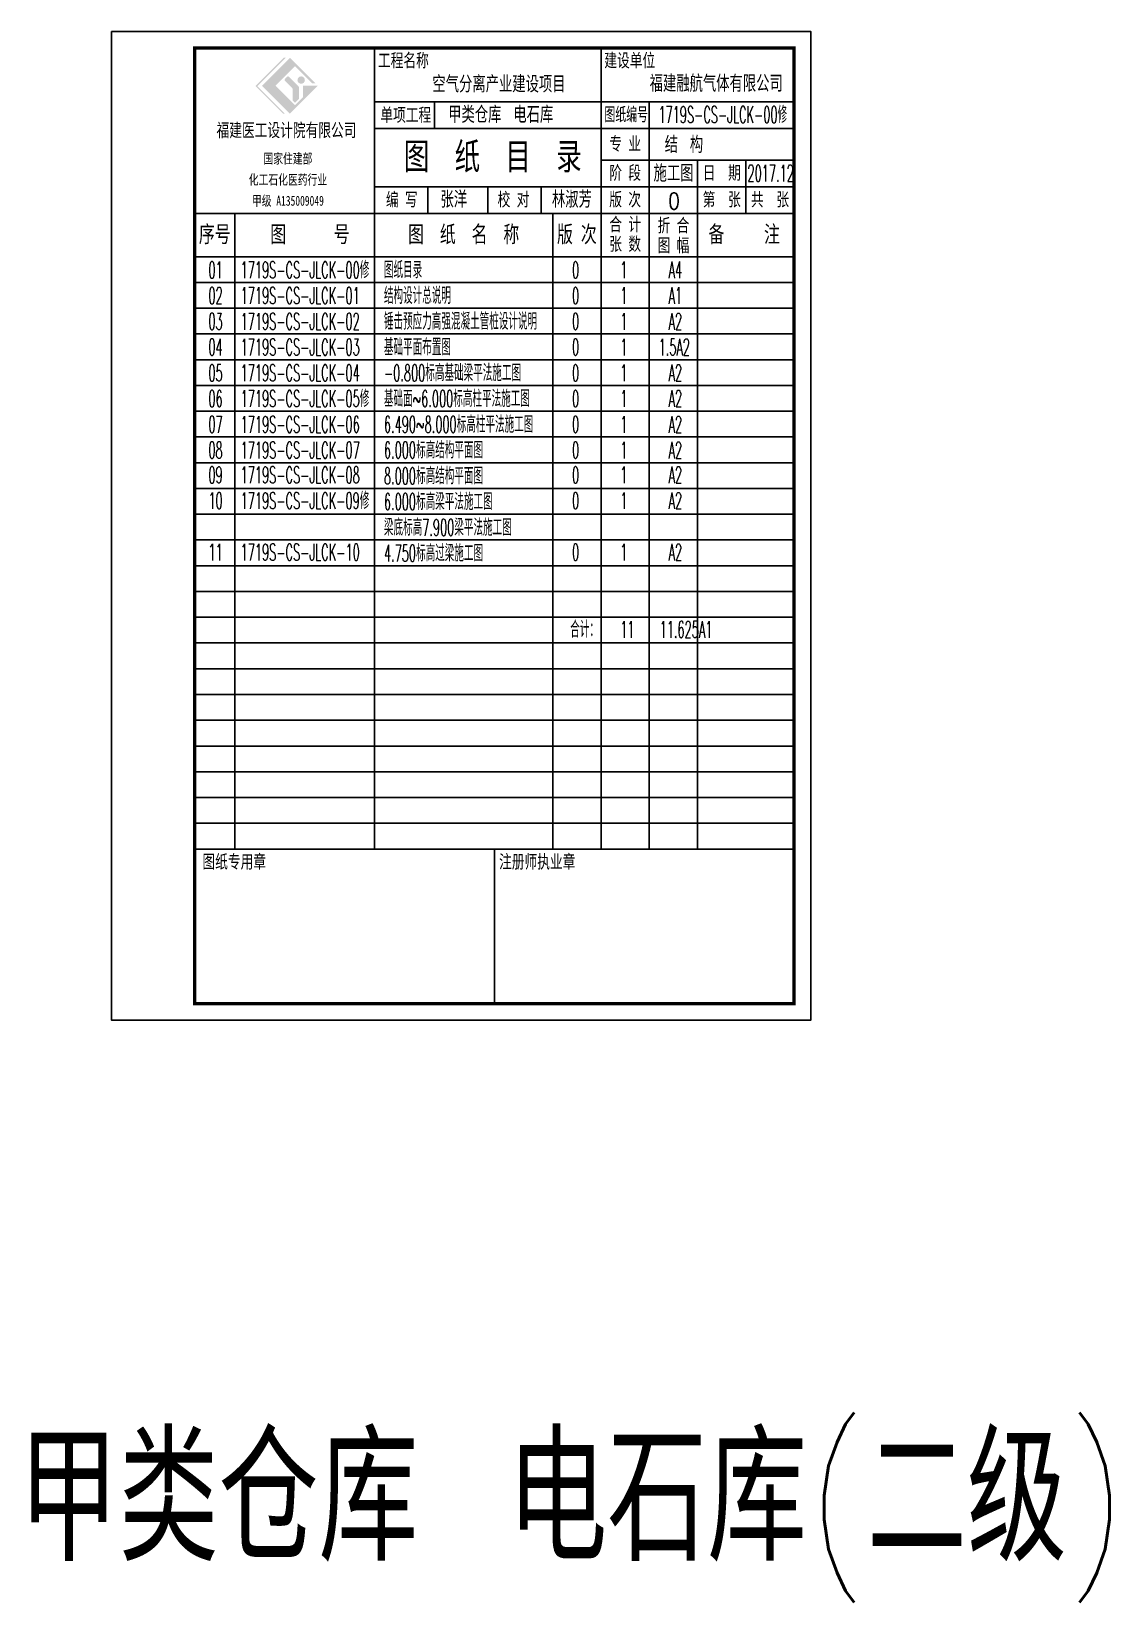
# Model space of a CAD drawing. Extents: x -21254 to 860439, y -324318 to 454338.
# Drawn here: x 739037 to 771419, y 189763 to 236957 of the extents above; entities that cross this region are included whole.
import ezdxf

# ---------------------------------------------------------------- set-up
doc = ezdxf.new("R2010")
doc.units = 0
doc.header["$LTSCALE"] = 1000
doc.header["$MEASUREMENT"] = 0
doc.layers.add('DIMENSION', color=3, linetype='CONTINUOUS')
doc.layers.add('FRAME', color=3, linetype='CONTINUOUS', lineweight=5)
doc.layers.add('PUB_TEXT', color=7, linetype='CONTINUOUS', lineweight=5)
doc.styles.add('_HZTXT', font='TXT', dxfattribs={"width": 0.8, "bigfont": 'HZTXT'})
doc.styles.add('FRAME', font='simhei.ttf', dxfattribs={"width": 0.7})

# ---------------------------------------------------------------- blocks, each defined once
blk = doc.blocks.new('图纸目录')
at = {"layer": 'DIMENSION'}
h = blk.add_hatch(color=7, dxfattribs=at)
h.paths.add_polyline_path([(-16075, 28069), (-15491, 28653), (-14981, 28143), (-14876, 28143), (-15642, 28908), (-16481, 28069), (-15642, 27230), (-14803, 28069), (-15252, 28069), (-15252, 27724), (-15491, 27485)], flags=0)
edge = h.paths.add_edge_path(flags=0)
edge.add_arc((-15597, 27960), 40, 0, 45, ccw=False)
edge.add_line((-15557, 27960), (-15557, 27623))
edge.add_line((-15557, 27623), (-15489, 27555))
edge.add_line((-15489, 27555), (-15374, 27670))
edge.add_line((-15374, 27670), (-15374, 28024))
edge.add_arc((-15414, 28024), 40, 360, 405)
edge.add_line((-15386, 28052), (-15671, 28337))
edge.add_arc((-15700, 28309), 40, 45, 135)
edge.add_line((-15728, 28337), (-15794, 28271))
edge.add_arc((-15766, 28243), 40, 135, 225)
edge.add_line((-15794, 28214), (-15568, 27988))
edge = h.paths.add_edge_path(flags=0)
edge.add_arc((-15306, 28239), 111, 0, 180)
edge.add_arc((-15306, 28239), 111, 180, 360)
h.paths.add_polyline_path([(-15850, 27230), (-15793, 27230), (-16622, 28058), (-15772, 28908), (-15828, 28908), (-16678, 28058)], flags=0)
at = {"layer": 'DIMENSION', "color": 7}
for p, q in [((-11300, 26783), (-11300, 27583)), ((-4850, 27583), (-4850, 24233)), ((-6300, 25833), (-500, 25833)), ((-3400, 25833), (-3400, 24233)), ((-1950, 25833), (-1950, 24233)), ((-11500, 25033), (-11500, 24233)), ((-9700, 25033), (-9700, 24233)), ((-8100, 25033), (-8100, 24233)), ((-6300, 25033), (-500, 25033)), ((-18500, 22933), (-500, 22933)), ((-500, 22159), (-18500, 22159)), ((-500, 21386), (-18500, 21386)), ((-500, 20612), (-18500, 20612)), ((-500, 19839), (-18500, 19839)), ((-500, 19065), (-18500, 19065)), ((-500, 18292), (-18500, 18292)), ((-500, 17518), (-18500, 17518)), ((-500, 16744), (-18500, 16744)), ((-500, 15971), (-18500, 15971)), ((-500, 15197), (-18500, 15197)), ((-500, 14424), (-18500, 14424)), ((-500, 13650), (-18500, 13650)), ((-500, 12877), (-18500, 12877)), ((-500, 12103), (-18500, 12103)), ((-500, 11330), (-18500, 11330)), ((-500, 10556), (-18500, 10556)), ((-500, 9783), (-18500, 9783)), ((-500, 9009), (-18500, 9009)), ((-500, 8235), (-18500, 8235)), ((-500, 7462), (-18500, 7462)), ((-500, 6688), (-18500, 6688)), ((-500, 5915), (-18500, 5915))]:
    blk.add_line(p, q, dxfattribs=at)
blk.add_lwpolyline([(-21000, 29700), (0, 29700), (0, 0), (-21000, 0)], close=True, dxfattribs=at)
blk.add_lwpolyline([(-18500, 500, 100, 100, 0), (-18500, 29200, 100, 100, 0), (-500, 29200, 100, 100, 0), (-500, 500, 100, 100, 0)], format="xyseb", close=True, dxfattribs=at)
for points in [[(-13100, 5141, 50, 50, 0), (-13100, 29200, 50, 50, 0)], [(-6300, 5141, 50, 50, 0), (-6300, 29200, 50, 50, 0)], [(-13100, 27583, 50, 50, 0), (-500, 27583, 50, 50, 0)], [(-13100, 26783, 50, 50, 0), (-500, 26783, 50, 50, 0)], [(-13100, 25033, 50, 50, 0), (-6300, 25033, 50, 50, 0)], [(-500, 24233, 50, 50, 0), (-18500, 24233, 50, 50, 0)], [(-17300, 5141, 50, 50, 0), (-17300, 24233, 50, 50, 0)], [(-7750, 5141, 50, 50, 0), (-7750, 24233, 50, 50, 0)], [(-4850, 5141, 50, 50, 0), (-4850, 24233, 50, 50, 0)], [(-3400, 5141, 50, 50, 0), (-3400, 24233, 50, 50, 0)], [(-500, 5141, 50, 50, 0), (-18500, 5141, 50, 50, 0)], [(-9500, 5141, 50, 50, 0), (-9500, 500, 50, 50, 0)]]:
    blk.add_lwpolyline(points, format="xyseb", dxfattribs=at)
at = {"layer": 'DIMENSION', "color": 7, "style": 'FRAME'}
for s, insert, char_height, width, attachment_point in [('工程名称', (-13000, 29031), 400, 2368.14, 1), ('建设单位 ', (-6200, 29031), 400, 2403.73, 1), ('单项工程', (-12163, 27173), 400, 2349.15, 5), ('{\\W0.6;图纸编号}', (-5544, 27191), 400, 1993.22, 5), ('图  纸  目  录', (-9551, 25908), 800, 8295.59, 5), ('阶 段', (-5575, 25433), 400, 1430.85, 5), ('日  期', (-2675, 25433), 400, 1618.31, 5), ('编 写', (-12283, 24633), 400, 1430.85, 5), ('校 对', (-8928, 24633), 400, 1459.32, 5), ('版 次', (-5575, 24633), 400, 1449.83, 5), ('第  张', (-2675, 24633), 400, 1746.44, 5), ('共  张', (-1225, 24633), 400, 1741.69, 5), ('合 计', (-5575, 23885), 400, 1461.69, 5), ('折 合', (-4125, 23854), 400, 1452.2, 5), ('序号', (-17900, 23586), 500, 1429.66, 5), ('图      号', (-15041, 23586), 500, 3666.1, 5), ('备     注', (-2000, 23586), 500, 3336.86, 5), ('张 数', (-5575, 23297), 400, 1445.08, 5), ('图 幅', (-4125, 23255), 400, 1409.49, 5), ('图纸专用章', (-17316, 4741), 400, 2928.14, 5), ('注册师执业章', (-8216, 4741), 400, 3554.58, 5)]:
    blk.add_mtext(s, dxfattribs=dict(at, insert=insert, char_height=char_height, width=width, attachment_point=attachment_point))
at = {"layer": 'FRAME', "color": 7, "attachment_point": 5, "style": 'FRAME'}
for s, insert, char_height, width in [('福建医工设计院有限公司', (-15746, 26713), 400, 6572.88), ('国家住建部', (-15704, 25865), 300, 2208.56), ('化工石化医药行业', (-15704, 25231), 300, 3586.02), ('甲级 A135009049', (-15704, 24597), 300, 3329.75), ('图  纸  名  称', (-10425, 23583), 500, 5350), ('版 次', (-7025, 23583), 500, 1450)]:
    blk.add_mtext(s, dxfattribs=dict(at, insert=insert, char_height=char_height, width=width))
at = {"layer": 'FRAME', "insert": (-5575, 26308), "char_height": 400, "width": 1450, "attachment_point": 5, "style": 'FRAME'}
blk.add_mtext('{\\C7;专 业}', dxfattribs=at)

msp = doc.modelspace()

# ---------------------------------------------------------------- block references
at = {"layer": 'PUB_TEXT', "color": 3}
msp.add_blockref('图纸目录', (762444.266, 207256.769), dxfattribs=at)

# ---------------------------------------------------------------- texts
at = {"layer": 'PUB_TEXT', "color": 3, "style": '_HZTXT'}
for s, width, p in [('空气分离产业建设项目', 0.8, (751079.802, 235121.925)), ('福建融航气体有限公司', 0.8, (757604.471, 235141.477)), ('甲类仓库 电石库', 0.8, (751553.435, 234208.576)), ('1719S-CS-JLCK-00修', 0.5, (757867.935, 234207.076)), ('结 构', 0.8, (758055.935, 233305.076)), ('施工图', 0.8, (757721.935, 232445.076)), ('2017.12', 0.5, (760542.935, 232445.076)), ('张洋', 0.8, (751321.435, 231659.076)), ('林淑芳', 0.8, (754670.935, 231659.076)), ('0', 0.8, (758166.1, 231611.076)), ('01', 0.5, (744352.935, 229544.576)), ('1719S-CS-JLCK-00修', 0.5, (745319.435, 229544.576)), ('图纸目录', 0.5, (749624.118, 229544.576)), ('0', 0.5, (755272.194, 229544.576)), ('1', 0.5, (756722.194, 229544.576)), ('A4', 0.5, (758172.194, 229544.576)), ('02', 0.5, (744352.935, 228771.032)), ('1719S-CS-JLCK-01', 0.5, (745319.435, 228771.032)), ('结构设计总说明 ', 0.5, (749624.118, 228771.032)), ('0', 0.5, (755272.194, 228771.032)), ('1', 0.5, (756722.194, 228771.032)), ('A1', 0.5, (758172.194, 228771.032)), ('03', 0.5, (744352.935, 227997.488)), ('1719S-CS-JLCK-02', 0.5, (745319.435, 227997.488)), ('锤击预应力高强混凝土管桩设计说明', 0.5, (749624.118, 227997.488)), ('0', 0.5, (755272.194, 227997.488)), ('1', 0.5, (756722.194, 227997.488)), ('A2', 0.5, (758172.194, 227997.488)), ('04', 0.5, (744352.935, 227223.945)), ('1719S-CS-JLCK-03', 0.5, (745319.435, 227223.945)), ('基础平面布置图', 0.5, (749624.118, 227223.945)), ('0', 0.5, (755272.194, 227223.945)), ('1', 0.5, (756722.194, 227223.945)), ('1.5A2', 0.5, (757873.172, 227223.945)), ('-0.800标高基础梁平法施工图', 0.5, (749624.118, 226450.401)), ('05', 0.5, (744352.935, 226450.401)), ('1719S-CS-JLCK-04', 0.5, (745319.435, 226450.401)), ('0', 0.5, (755272.194, 226450.401)), ('1', 0.5, (756722.194, 226450.401)), ('A2', 0.5, (758172.194, 226450.401)), ('06', 0.5, (744352.935, 225676.857)), ('1719S-CS-JLCK-05修', 0.5, (745319.435, 225676.857)), ('基础面~6.000标高柱平法施工图', 0.5, (749624.118, 225676.857)), ('0', 0.5, (755272.194, 225676.857)), ('1', 0.5, (756722.194, 225676.857)), ('A2', 0.5, (758172.194, 225676.857)), ('07', 0.5, (744352.935, 224903.313)), ('1719S-CS-JLCK-06', 0.5, (745319.435, 224903.313)), ('6.490~8.000标高柱平法施工图', 0.5, (749624.118, 224903.313)), ('0', 0.5, (755272.194, 224903.313)), ('1', 0.5, (756722.194, 224903.313)), ('A2', 0.5, (758172.194, 224903.313)), ('6.000标高结构平面图', 0.5, (749624.118, 224129.77)), ('08', 0.5, (744352.935, 224129.77)), ('1719S-CS-JLCK-07', 0.5, (745319.435, 224129.77)), ('0', 0.5, (755272.194, 224129.77)), ('1', 0.5, (756722.194, 224129.77)), ('A2', 0.5, (758172.194, 224129.77)), ('09', 0.5, (744352.935, 223385.741)), ('1719S-CS-JLCK-08', 0.5, (745319.435, 223385.741)), ('8.000标高结构平面图', 0.5, (749624.118, 223356.226)), ('0', 0.5, (755272.194, 223385.741)), ('1', 0.5, (756722.194, 223385.741)), ('A2', 0.5, (758172.194, 223385.741)), ('10', 0.5, (744352.935, 222612.197)), ('1719S-CS-JLCK-09修', 0.5, (745319.435, 222612.197)), ('6.000标高梁平法施工图', 0.5, (749624.118, 222582.682)), ('0', 0.5, (755272.194, 222612.197)), ('1', 0.5, (756722.194, 222612.197)), ('A2', 0.5, (758172.194, 222612.197)), ('梁底标高7.900梁平法施工图', 0.5, (749624.118, 221809.139)), ('11', 0.5, (744352.935, 221065.11)), ('1719S-CS-JLCK-10', 0.5, (745319.435, 221065.11)), ('4.750标高过梁施工图', 0.5, (749624.118, 221035.595)), ('0', 0.5, (755272.194, 221065.11)), ('1', 0.5, (756722.194, 221065.11)), ('A2', 0.5, (758172.194, 221065.11)), ('合计：', 0.5, (755221.182, 218744.479)), ('11', 0.5, (756722.194, 218744.479)), ('11.625A1', 0.5, (757904.117, 218744.479))]:
    msp.add_text(s, height=500, dxfattribs=dict(at, width=width)).set_placement(p)
at = {"layer": 'PUB_TEXT', "style": '_HZTXT', "width": 0.8}
msp.add_text('甲类仓库 电石库(二级)', height=3750, dxfattribs=at).set_placement((738658.582, 191013.334))

doc.saveas('drawing.dxf')
